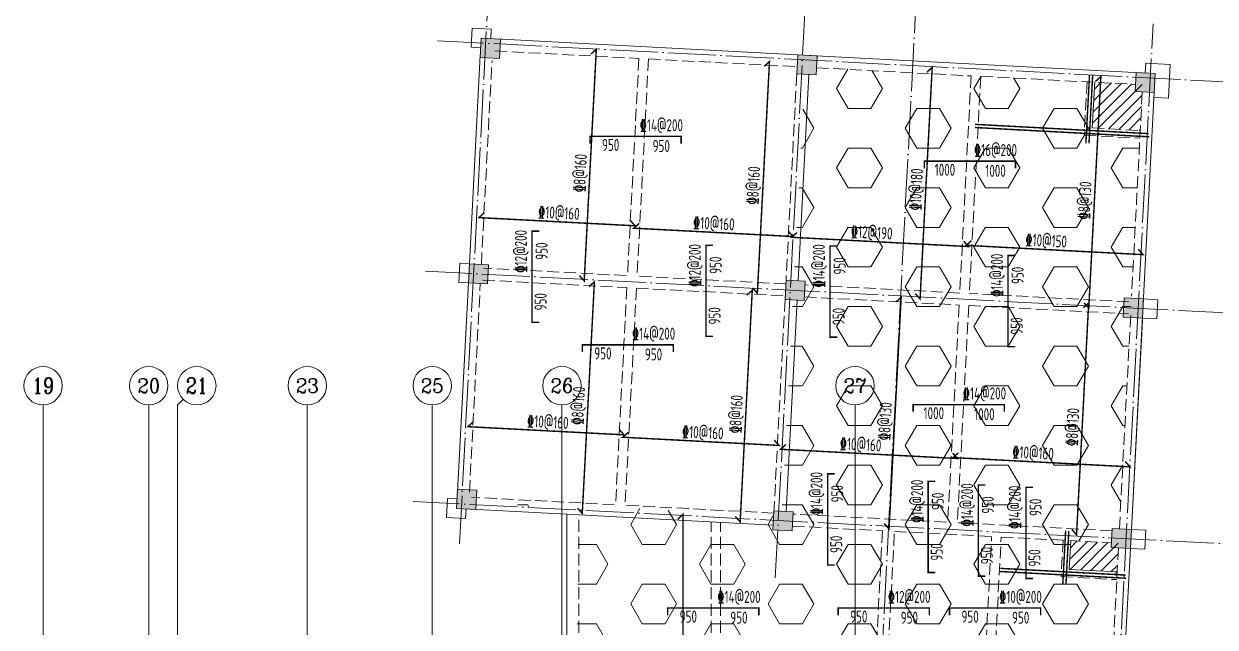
# Model space of a CAD drawing. Extents: x 5874492 to 7194610, y -939842 to -279257.
# Drawn here: x 6631411 to 6656207, y -435591 to -423036 of the extents above; entities that cross this region are included whole.
import ezdxf
from ezdxf.enums import TextEntityAlignment as Align

# ---------------------------------------------------------------- set-up
doc = ezdxf.new("R2010")
doc.units = 0
doc.header["$LTSCALE"] = 1000
doc.linetypes.add('DASH', pattern=[0.35, 0.25, -0.1])
doc.linetypes.add('DOTE', pattern=[2.42, 2, -0.2, 0.02, -0.2])
for name, color, linetype, lineweight in [('A-标注-轴号', 3, 'Continuous', 15), ('A-标注-轴号文字', 7, 'Continuous', 15), ('A-轴线-塔楼', 1, 'DOTE', 9), ('S-墙柱-COLU', 50, 'Continuous', 20), ('S-墙柱-HATCH', 251, 'Continuous', 20), ('S-板-BEAM', 4, 'DASH', 20), ('S-板-BEAM-CON', 2, 'Continuous', 20), ('S-板-板面填充', 251, 'Continuous', 20), ('S-板-楼板正筋', 107, 'Continuous', 20), ('S-板-楼板正筋文字', 107, 'Continuous', 20), ('S-板-楼板负筋', 1, 'Continuous', 20), ('S-板-楼板负筋文字', 7, 'Continuous', 20), ('S-轴网-轴号', 3, 'Continuous', 20)]:
    doc.layers.add(name, color=color, linetype=linetype, lineweight=lineweight)
doc.styles.add('_TCH_AXIS', font='COMPLEX.shx', dxfattribs={"bigfont": 'hztxt.shx'})
doc.styles.add('COMPLEX', font='COMPLEX')
doc.styles.add('样式 1', font='tssdeng.shx', dxfattribs={"width": 0.7, "bigfont": 'tssdchn.shx'})

# ---------------------------------------------------------------- blocks, each defined once
blk = doc.blocks.new('ndgfjhgkjhk')
at = {"layer": 'S-板-板面填充'}
h = blk.add_hatch(dxfattribs=at)
h.set_pattern_fill('ANSI31', color=256, scale=100)
h.set_pattern_definition([(45, (-308299.88, -61640.28), (-112.2532015, 112.2532015), [])])
h.paths.add_polyline_path([(6656233, -501250), (6657232, -501303), (6657283, -500344), (6656284, -500291)])
h = blk.add_hatch(dxfattribs=at)
h.set_pattern_fill('ANSI31', color=256, scale=100)
h.set_pattern_definition([(45, (-308800.13, -71185.58), (-112.2532015, 112.2532015), [])])
h.paths.add_polyline_path([(6655752, -510436), (6656750, -510489), (6656782, -509890), (6655784, -509836)])
at = {"layer": 'S-板-BEAM'}
for p, q in [((6643517, -504088), (6643739, -499845)), ((6643800, -499647), (6646796, -499804)), ((6646796, -499804), (6646559, -504323)), ((6646995, -499814), (6646759, -504334)), ((6646995, -499814), (6650091, -499976)), ((6650083, -500126), (6649859, -504420)), ((6650491, -499997), (6653711, -500166)), ((6653711, -500166), (6653475, -504685)), ((6653911, -500176), (6653675, -504695)), ((6653911, -500176), (6657131, -500344)), ((6657273, -500503), (6657051, -504747)), ((6646534, -504322), (6643563, -504166)), ((6649855, -504496), (6646784, -504335)), ((6643269, -508832), (6643496, -504488)), ((6643550, -504416), (6646546, -504573)), ((6646546, -504573), (6646310, -509092)), ((6646746, -504583), (6646510, -509102)), ((6646746, -504583), (6649842, -504745)), ((6653475, -504685), (6650254, -504516)), ((6649838, -504820), (6649605, -509264)), ((6650241, -504766), (6653462, -504935)), ((6656996, -504869), (6653675, -504695)), ((6653462, -504935), (6653225, -509453)), ((6653661, -504945), (6653425, -509464)), ((6653661, -504945), (6656985, -505119)), ((6657033, -505147), (6656798, -509590)), ((6646285, -509090), (6643314, -508935)), ((6645545, -514205), (6645545, -509302)), ((6646535, -509103), (6648383, -509200)), ((6649605, -509264), (6648383, -509200)), ((6653200, -509452), (6650005, -509285)), ((6648297, -514205), (6648297, -509445)), ((6648497, -514205), (6648497, -509458)), ((6649992, -509535), (6651865, -509633)), ((6656646, -509632), (6653450, -509465)), ((6651865, -509633), (6651630, -514126)), ((6651879, -514139), (6652115, -509646)), ((6652115, -509646), (6654137, -509751)), ((6653894, -514392), (6654137, -509751)), ((6654094, -514403), (6654337, -509762)), ((6654337, -509762), (6656633, -509882)), ((6656777, -509989), (6656547, -514383))]:
    blk.add_line(p, q, dxfattribs=at)
at = {"layer": 'S-板-BEAM-CON'}
for p, q in [((6650104, -499727), (6643813, -499397)), ((6643495, -499732), (6643268, -504075)), ((6643495, -499732), (6643268, -504075)), ((6657244, -500100), (6650354, -499740)), ((6650108, -504433), (6650333, -500139)), ((6657523, -500515), (6657293, -504909)), ((6643247, -504475), (6643019, -508819)), ((6643247, -504475), (6643019, -508819)), ((6649858, -509227), (6650087, -504833)), ((6657048, -509603), (6657280, -505159)), ((6657048, -509603), (6657275, -505259)), ((6643301, -509185), (6645295, -509289)), ((6643301, -509185), (6645295, -509289)), ((6645295, -509289), (6645295, -514205)), ((6645295, -509289), (6648272, -509445)), ((6648264, -509444), (6649592, -509514)), ((6656797, -514396), (6657027, -510002)), ((6656797, -514396), (6657027, -510002))]:
    blk.add_line(p, q, dxfattribs=at)
at = {"layer": 'S-板-BEAM-CON', "ltscale": 0.2}
for points in [[(6643713, -499392), (6643723, -499193), (6643324, -499172), (6643303, -499571), (6643503, -499582)], [(6657518, -500615), (6657817, -500631), (6657854, -499932), (6657345, -499905), (6657334, -500105)], [(6643268, -504075), (6643068, -504065), (6643047, -504464), (6643247, -504475)], [(6657278, -505209), (6657577, -505224), (6657598, -504825), (6657299, -504809)], [(6643012, -508969), (6642812, -508958), (6642791, -509358), (6643190, -509379), (6643201, -509179)], [(6657027, -510002), (6657326, -510018), (6657347, -509618), (6657048, -509603)]]:
    blk.add_lwpolyline(points, dxfattribs=at)
at = {"layer": 'S-板-板面填充', "linetype": 'DASH'}
for p, q in [((6656124, -500283), (6656065, -501401)), ((6656233, -501250), (6657232, -501303)), ((6656065, -501401), (6657223, -501463)), ((6655624, -509828), (6655584, -510587)), ((6655584, -510587), (6656742, -510649))]:
    blk.add_line(p, q, dxfattribs=at)
at = {"layer": 'S-板-板面填充'}
for p, q in [((6656284, -500291), (6656233, -501250)), ((6655784, -509836), (6655752, -510436)), ((6655752, -510436), (6656750, -510489))]:
    blk.add_line(p, q, dxfattribs=at)
blk = doc.blocks.new('_AXISO')
blk.add_circle((0, 0), 0.5)
at = {"layer": 'S-轴网-轴号', "style": 'COMPLEX', "width": 1.041667}
blk.add_attdef('A', text='', height=0.56, dxfattribs=at).set_placement((-0.25, -0.28), (0.25, -0.28), align=Align.FIT)
blk = doc.blocks.new('ZHOUWANG2')
at = {"layer": 'A-标注-轴号'}
for p, q in [((200763, 139127), (200646, 139010)), ((197846, 135010), (197846, 139010)), ((200046, 135010), (200046, 139010)), ((200646, 135010), (200646, 139010)), ((203346, 135010), (203346, 139010)), ((205946, 135010), (205946, 139010)), ((208646, 135010), (208646, 139010)), ((214746, 135010), (214746, 139010))]:
    blk.add_line(p, q, dxfattribs=at)
at = {"layer": 'A-轴线-塔楼', "ltscale": 0.5}
for p, q in [((206514, 136119), (207118, 147664)), ((213086, 135411), (213709, 147319)), ((215161, 131041), (216006, 147199)), ((219026, 110179), (220949, 146941)), ((223934, 145655), (206054, 146590)), ((223683, 140861), (205803, 141796)), ((223432, 136068), (205552, 137003))]:
    blk.add_line(p, q, dxfattribs=at)
at = {"layer": 'A-轴线-塔楼', "linetype": 'DOTE', "ltscale": 0.5}
for p, q in [((197846, 135010), (197846, 108021)), ((200046, 135010), (200046, 124670)), ((200646, 135010), (200646, 124670)), ((203346, 135010), (203346, 127970)), ((205946, 135010), (205946, 126410)), ((208646, 135010), (208646, 108021)), ((214746, 135010), (214746, 108021))]:
    blk.add_line(p, q, dxfattribs=at)
at = {"layer": 'A-标注-轴号'}
ref = blk.add_blockref('_AXISO', (197846, 139410), dxfattribs=dict(at, xscale=800, yscale=800, zscale=800))
ref.add_attrib('A', '19', dxfattribs={"layer": 'A-标注-轴号文字', "ltscale": 0.2, "height": 328.4, "style": '_TCH_AXIS'}).set_placement((197619, 139246), (198073, 139246), align=Align.FIT)
ref = blk.add_blockref('_AXISO', (200046, 139410), dxfattribs=dict(at, xscale=800, yscale=800, zscale=800))
ref.add_attrib('A', '20', dxfattribs={"layer": 'A-标注-轴号文字', "ltscale": 0.2, "height": 294.3, "style": '_TCH_AXIS'}).set_placement((199808, 139263), (200284, 139263), align=Align.FIT)
ref = blk.add_blockref('_AXISO', (201046, 139410), dxfattribs=dict(at, xscale=800, yscale=800, zscale=800))
ref.add_attrib('A', '21', dxfattribs={"layer": 'A-标注-轴号文字', "ltscale": 0.2, "height": 328.4, "style": '_TCH_AXIS'}).set_placement((200819, 139246), (201273, 139246), align=Align.FIT)
ref = blk.add_blockref('_AXISO', (203346, 139410), dxfattribs=dict(at, xscale=800, yscale=800, zscale=800))
ref.add_attrib('A', '23', dxfattribs={"layer": 'A-标注-轴号文字', "ltscale": 0.2, "height": 294.3, "style": '_TCH_AXIS'}).set_placement((203108, 139263), (203584, 139263), align=Align.FIT)
ref = blk.add_blockref('_AXISO', (205946, 139410), dxfattribs=dict(at, xscale=800, yscale=800, zscale=800))
ref.add_attrib('A', '25', dxfattribs={"layer": 'A-标注-轴号文字', "ltscale": 0.2, "height": 294.3, "style": '_TCH_AXIS'}).set_placement((205708, 139263), (206184, 139263), align=Align.FIT)
ref = blk.add_blockref('_AXISO', (208646, 139410), dxfattribs=dict(at, xscale=800, yscale=800, zscale=800))
ref.add_attrib('A', '26', dxfattribs={"layer": 'A-标注-轴号文字', "ltscale": 0.2, "height": 294.3, "style": '_TCH_AXIS'}).set_placement((208408, 139263), (208884, 139263), align=Align.FIT)
ref = blk.add_blockref('_AXISO', (214746, 139410), dxfattribs=dict(at, xscale=800, yscale=800, zscale=800))
ref.add_attrib('A', '27', dxfattribs={"layer": 'A-标注-轴号文字', "ltscale": 0.2, "height": 294.3, "style": '_TCH_AXIS'}).set_placement((214508, 139263), (214984, 139263), align=Align.FIT)
blk = doc.blocks.new('aferwgewh')
at = {"layer": 'S-墙柱-HATCH', "ltscale": 0.2}
h = blk.add_hatch(color=256, dxfattribs=at)
h.dxf.hatch_style = 1
h.paths.add_polyline_path([(6643892, -499802), (6643913, -499403), (6643513, -499382), (6643492, -499781)])
h = blk.add_hatch(color=256, dxfattribs=at)
h.dxf.hatch_style = 1
h.paths.add_polyline_path([(6650483, -500147), (6650504, -499747), (6650104, -499726), (6650083, -500126)])
h = blk.add_hatch(color=256, dxfattribs=at)
h.dxf.hatch_style = 1
h.paths.add_polyline_path([(6657523, -500515), (6657544, -500116), (6657145, -500095), (6657124, -500494)])
h = blk.add_hatch(color=256, dxfattribs=at)
h.dxf.hatch_style = 1
h.paths.add_polyline_path([(6643646, -504496), (6643667, -504096), (6643268, -504075), (6643247, -504475)])
h = blk.add_hatch(color=256, dxfattribs=at)
h.dxf.hatch_style = 1
h.paths.add_polyline_path([(6650237, -504841), (6650258, -504441), (6649859, -504420), (6649838, -504820)])
h = blk.add_hatch(color=256, dxfattribs=at)
h.dxf.hatch_style = 1
h.paths.add_polyline_path([(6657278, -505209), (6657299, -504809), (6656899, -504788), (6656878, -505188)])
h = blk.add_hatch(color=256, dxfattribs=at)
h.dxf.hatch_style = 1
h.paths.add_polyline_path([(6643401, -509189), (6643422, -508790), (6643022, -508769), (6643001, -509168)])
h = blk.add_hatch(color=256, dxfattribs=at)
h.dxf.hatch_style = 1
h.paths.add_polyline_path([(6649986, -509634), (6650007, -509235), (6649608, -509214), (6649587, -509613)])
h = blk.add_hatch(color=256, dxfattribs=at)
h.dxf.hatch_style = 1
h.paths.add_polyline_path([(6657027, -510002), (6657048, -509603), (6656648, -509582), (6656627, -509981)])
h = blk.add_hatch(color=256, dxfattribs=at)
h.dxf.hatch_style = 1
h.paths.add_polyline_path([(6651954, -514143), (6651554, -514122), (6651533, -514521), (6651933, -514542)])
h = blk.add_hatch(color=256, dxfattribs=at)
h.dxf.hatch_style = 1
h.paths.add_polyline_path([(6656776, -514795), (6656797, -514396), (6656398, -514375), (6656377, -514775)])
h = blk.add_hatch(color=256, dxfattribs=at)
h.dxf.hatch_style = 1
h.paths.add_polyline_path([(6651473, -519325), (6651494, -518925), (6651094, -518904), (6651074, -519304)])
h = blk.add_hatch(color=256, dxfattribs=at)
h.dxf.hatch_style = 1
h.paths.add_polyline_path([(6655927, -519552), (6655947, -519153), (6655548, -519132), (6655527, -519532)])
h = blk.add_hatch(color=256, dxfattribs=at)
h.dxf.hatch_style = 1
h.paths.add_polyline_path([(6656270, -524482), (6656290, -524083), (6655891, -524062), (6655870, -524461)])
h = blk.add_hatch(color=256, dxfattribs=at)
h.dxf.hatch_style = 1
h.paths.add_polyline_path([(6656024, -529176), (6656045, -528776), (6655646, -528756), (6655625, -529155)])
h = blk.add_hatch(color=256, dxfattribs=at)
h.dxf.hatch_style = 1
h.paths.add_polyline_path([(6645493, -533331), (6645514, -532932), (6645114, -532911), (6645093, -533311)])
h = blk.add_hatch(color=256, dxfattribs=at)
h.dxf.hatch_style = 1
h.paths.add_polyline_path([(6651435, -533643), (6651455, -533243), (6651056, -533222), (6651035, -533622)])
h = blk.add_hatch(color=256, dxfattribs=at)
h.dxf.hatch_style = 1
h.paths.add_polyline_path([(6655779, -533869), (6655800, -533470), (6655400, -533449), (6655379, -533848)])
at = {"layer": 'S-墙柱-COLU'}
for points in [[(6643513, -499382), (6643913, -499403), (6643892, -499802), (6643492, -499781)], [(6650104, -499726), (6650504, -499747), (6650483, -500147), (6650083, -500126)], [(6657145, -500095), (6657544, -500116), (6657523, -500515), (6657124, -500494)], [(6643268, -504075), (6643667, -504096), (6643646, -504496), (6643247, -504475)], [(6649859, -504420), (6650258, -504441), (6650237, -504841), (6649838, -504820)], [(6656899, -504788), (6657299, -504809), (6657278, -505209), (6656878, -505188)], [(6643022, -508769), (6643422, -508790), (6643401, -509189), (6643001, -509168)], [(6649608, -509214), (6650007, -509235), (6649986, -509634), (6649587, -509613)], [(6656648, -509582), (6657048, -509603), (6657027, -510002), (6656627, -509981)], [(6651554, -514122), (6651954, -514143), (6651933, -514542), (6651533, -514521)], [(6656398, -514375), (6656797, -514396), (6656776, -514795), (6656377, -514775)], [(6651094, -518904), (6651494, -518925), (6651473, -519325), (6651074, -519304)], [(6655548, -519132), (6655947, -519153), (6655927, -519552), (6655527, -519532)], [(6655891, -524062), (6656290, -524083), (6656270, -524482), (6655870, -524461)], [(6655646, -528756), (6656045, -528776), (6656024, -529176), (6655625, -529155)], [(6645114, -532911), (6645514, -532932), (6645493, -533331), (6645093, -533311)], [(6651056, -533222), (6651455, -533243), (6651435, -533643), (6651035, -533622)], [(6655400, -533449), (6655800, -533470), (6655779, -533869), (6655379, -533848)]]:
    blk.add_lwpolyline(points, close=True, dxfattribs=at)

msp = doc.modelspace()

# ---------------------------------------------------------------- hatches: boundary and pattern name
at = {"layer": 'S-板-板面填充'}
h = msp.add_hatch(dxfattribs=at)
h.set_pattern_fill('HEX,_O', color=256, scale=500)
h.set_pattern_definition([(0, (4308274.3, -497386.9), (0, 824.889), [476.25, -952.5]), (120, (4308274.3, -497386.9), (-714.37483, -412.4445), [476.25, -952.5]), (60, (4308750.6, -497386.9), (-714.37483, 412.4445), [476.25, -952.5])])
h.paths.add_polyline_path([(6642611.2, -453527.2), (6642611.2, -453451.4), (6638633.8, -453451.4), (6638633.6, -453457.4), (6638411.2, -453607.4), (6638511.2, -454957.4), (6639225.5, -454857.4), (6639239.7, -454957.4), (6642545.5, -454957.4), (6642545.5, -457015.1), (6652808.7, -457552), (6652965.8, -457409.7), (6653116.5, -454527.3), (6652141, -454527.3), (6652141, -452985.9), (6653192.7, -453072), (6653294.4, -451127.4), (6653294.4, -448264.4), (6652857.9, -447991.3), (6652980.2, -445647.4), (6652092.9, -445647.4), (6652092.9, -443370.4), (6653110.8, -443148.4), (6653316.1, -439303.3), (6652317.5, -439250), (6652349.5, -438650.8), (6653348.1, -438704.2), (6653806.3, -438478.3), (6654167.6, -434440.7), (6653168.3, -434388.5), (6653200.3, -433790.4), (6654049.1, -433834.8), (6654214.6, -433543.1), (6654648, -425255.9), (6653649.4, -425202.6), (6653700.6, -424244), (6647669.1, -423932.9), (6647185.3, -433291.2), (6641072.2, -432944), (6642961.2, -433254.8), (6642811.2, -443407.4), (6642755.8, -443407.4), (6642755.8, -445807.4), (6648697.5, -445807.4), (6648697.5, -453527.2)])

# ---------------------------------------------------------------- linework, layer by layer
at = {"layer": 'S-板-楼板正筋', "const_width": 30}
for points in [[(6642974, -428272.6), (6643074.4, -428384.1), (6643326.5, -423563.8), (6643215, -423664.2)], [(6646578.2, -428529.7), (6646678.5, -428641.1), (6646930.7, -423820.9), (6646819.2, -423921.3)], [(6649964.5, -428650.6), (6650064.9, -428762.1), (6650317, -423941.8), (6650205.5, -424042.2)], [(6653475.9, -428841.2), (6653576.3, -428952.7), (6653828.4, -424132.5), (6653717, -424232.9)], [(6653592, -424097.1), (6653515.9, -425521.5)], [(6653657.4, -424100.5), (6653581.5, -425521.5)], [(6654825.6, -425321), (6651208.4, -425127.9)], [(6654833.8, -425387), (6651208.4, -425193.5)], [(6640994.2, -426968.2), (6640882.7, -427068.5), (6644133.7, -427238.6), (6644033.3, -427127.1)], [(6644218.9, -427188.3), (6644107.4, -427288.6), (6647423.4, -427462.1), (6647323, -427350.6)], [(6647503.8, -427377.9), (6647392.4, -427478.3), (6651074.4, -427670.9), (6650974, -427559.4)], [(6651135.3, -427545.8), (6651023.8, -427646.2), (6654705.8, -427838.8), (6654605.4, -427727.3)], [(6642934, -433113.5), (6643034.4, -433225), (6643286.5, -428404.8), (6643175, -428505.1)], [(6646219.9, -433288.4), (6646320.3, -433399.9), (6646572.4, -428579.7), (6646460.9, -428680.1)], [(6649318.9, -433434.1), (6649419.3, -433545.6), (6649671.4, -428725.4), (6649560, -428825.8)], [(6653221.4, -433555), (6653321.8, -433666.4), (6653573.9, -428846.2), (6653462.5, -428946.6)], [(6640764.2, -431318.4), (6640652.7, -431418.8), (6643903.8, -431588.9), (6643803.4, -431477.4)], [(6643988.9, -431538.6), (6643877.5, -431638.9), (6647128.5, -431809), (6647028.1, -431697.5)], [(6647273.2, -431788.6), (6647161.7, -431888.9), (6650843.7, -432081.5), (6650743.3, -431970.1)], [(6650862.9, -431961.7), (6650751.5, -432062.1), (6654433.5, -432254.7), (6654333.1, -432143.2)], [(6645024.5, -438240.3), (6645130.6, -438346.4), (6645130.6, -433240.2), (6645024.5, -433346.3)], [(6653094.8, -433584.7), (6653034.9, -434707.3)], [(6653160.2, -433588.1), (6653100.5, -434707.3)], [(6654352.8, -434572.8), (6651729.4, -434432.8)], [(6654344.6, -434506.8), (6651732.9, -434367.4)]]:
    msp.add_lwpolyline(points, dxfattribs=at)
at = {"layer": 'S-板-楼板负筋', "const_width": 30}
for points in [[(6643196.6, -425527.8), (6643196.6, -425377.8), (6645092.7, -425377.8), (6645092.7, -425527.8)], [(6650154.1, -426045), (6650154.1, -425895), (6652050.2, -425895), (6652050.2, -426045)], [(6642138.6, -429247.5), (6641988.6, -429247.5), (6641988.6, -427351.4), (6642138.6, -427351.4)], [(6645758.1, -429540.4), (6645608.1, -429540.4), (6645608.1, -427644.3), (6645758.1, -427644.3)], [(6648340.5, -429555.4), (6648190.5, -429555.4), (6648190.5, -427659.3), (6648340.5, -427659.3)], [(6652045.9, -429752.5), (6651895.9, -429752.5), (6651895.9, -427856.4), (6652045.9, -427856.4)], [(6643035.2, -429865.2), (6643035.2, -429715.2), (6644931.3, -429715.2), (6644931.3, -429865.2)], [(6649922, -431108.6), (6649922, -430958.6), (6651818.1, -430958.6), (6651818.1, -431108.6)], [(6648290.1, -434295.5), (6648140.1, -434295.5), (6648140.1, -432399.5), (6648290.1, -432399.5)], [(6650383.4, -434454), (6650233.4, -434454), (6650233.4, -432557.9), (6650383.4, -432557.9)], [(6651425.8, -434529.7), (6651275.8, -434529.7), (6651275.8, -432633.6), (6651425.8, -432633.6)], [(6652417.8, -434578.8), (6652267.8, -434578.8), (6652267.8, -432682.7), (6652417.8, -432682.7)], [(6644812.8, -435343), (6644812.8, -435193), (6646708.9, -435193), (6646708.9, -435343)], [(6648360.2, -435343), (6648360.2, -435193), (6650256.3, -435193), (6650256.3, -435343)], [(6650676.9, -435343), (6650676.9, -435193), (6652573, -435193), (6652573, -435343)]]:
    msp.add_lwpolyline(points, dxfattribs=at)

# ---------------------------------------------------------------- block references
at = {"color": 3}
msp.add_blockref('ZHOUWANG2', (6433965.2, -569977), dxfattribs=at)
at = {"layer": 'S-墙柱-HATCH'}
msp.add_blockref('aferwgewh', (-2583.5, 76047.1), dxfattribs=at)
at = {"layer": 'S-板-BEAM'}
msp.add_blockref('ndgfjhgkjhk', (-2583.5, 76047.1), dxfattribs=at)

# ---------------------------------------------------------------- texts
at = {"layer": 'S-板-楼板正筋文字', "style": '样式 1', "width": 0.7}
for s, rotation, p in [('\x848@160', 87.00576, (6643092.8, -426543.8)), ('\x848@160', 87.00576, (6646697, -426800.8)), ('\x8410@180', 87.00576, (6650083.3, -426921.8)), ('\x848@130', 87.00576, (6653594.7, -427112.4)), ('\x8410@160', 357.00576, (6642109.6, -427071.9)), ('\x8410@160', 357.00576, (6645334.3, -427292)), ('\x8412@190', 357.00576, (6648619.3, -427481.6)), ('\x8410@150', 357.00576, (6652250.7, -427649.5)), ('\x848@160', 87.00576, (6643052.8, -431384.7)), ('\x848@160', 87.00576, (6646338.7, -431559.6)), ('\x848@130', 87.00576, (6649437.7, -431705.3)), ('\x8410@160', 357.00576, (6641879.6, -431422.2)), ('\x848@130', 87.00576, (6653340.2, -431826.1)), ('\x8410@160', 357.00576, (6645104.4, -431642.3)), ('\x8410@160', 357.00576, (6648388.6, -431892.3)), ('\x8410@160', 357.00576, (6651978.3, -432065.4))]:
    msp.add_text(s, height=250, rotation=rotation, dxfattribs=at).set_placement(p)
at = {"layer": 'S-板-楼板负筋文字', "linetype": 'Continuous', "style": '样式 1', "width": 0.7}
for s, p in [('\x8414@200', (6644230, -425270.6)), ('\x8416@200', (6651187.5, -425787.9)), ('\x8414@200', (6644068.6, -429608)), ('\x8414@200', (6650955.5, -430851.4)), ('\x8414@200', (6645846.3, -435085.8)), ('\x8412@200', (6649393.6, -435085.8)), ('\x8410@200', (6651710.3, -435085.8))]:
    msp.add_text(s, height=250, dxfattribs=at).set_placement(p)
for s, p in [('950', (6643625.4, -425431.3)), ('950', (6644678.2, -425452.9)), ('1000', (6650582.9, -425948.5)), ('1000', (6651635.8, -425970.2)), ('950', (6643464, -429768.7)), ('950', (6644516.9, -429790.3)), ('1000', (6650350.8, -431012.1)), ('1000', (6651403.7, -431033.7)), ('950', (6645241.6, -435246.5)), ('950', (6646294.5, -435268.1)), ('950', (6648789, -435246.5)), ('950', (6649841.9, -435268.1)), ('950', (6651105.7, -435246.5)), ('950', (6652158.5, -435268.1))]:
    msp.add_text(s, height=250, dxfattribs=at).set_placement(p, align=Align.TOP_CENTER)
for s, p in [('\x8412@200', (6641881.5, -428214.1)), ('\x8412@200', (6645500.9, -428507)), ('\x8414@200', (6648083.3, -428522)), ('\x8414@200', (6651788.7, -428719.1)), ('\x8414@200', (6648033, -433262.1)), ('\x8414@200', (6650126.3, -433420.6)), ('\x8414@200', (6651168.6, -433496.3)), ('\x8414@200', (6652160.6, -433545.4))]:
    msp.add_text(s, height=250, rotation=90, dxfattribs=at).set_placement(p)
for p in [(6642063.8, -427765.8), (6645683.2, -428058.8), (6648265.6, -428073.8), (6651971, -428270.8), (6642042.1, -428818.7), (6645661.5, -429111.6), (6648244, -429126.6), (6651949.4, -429323.7), (6648215.3, -432813.9), (6650308.6, -432972.3), (6651350.9, -433048), (6652342.9, -433097.1), (6648193.6, -433866.7), (6650286.9, -434025.2), (6651329.3, -434100.9), (6652321.3, -434150)]:
    msp.add_text('950', height=250, rotation=90, dxfattribs=at).set_placement(p, align=Align.TOP_CENTER)

doc.saveas('drawing.dxf')
